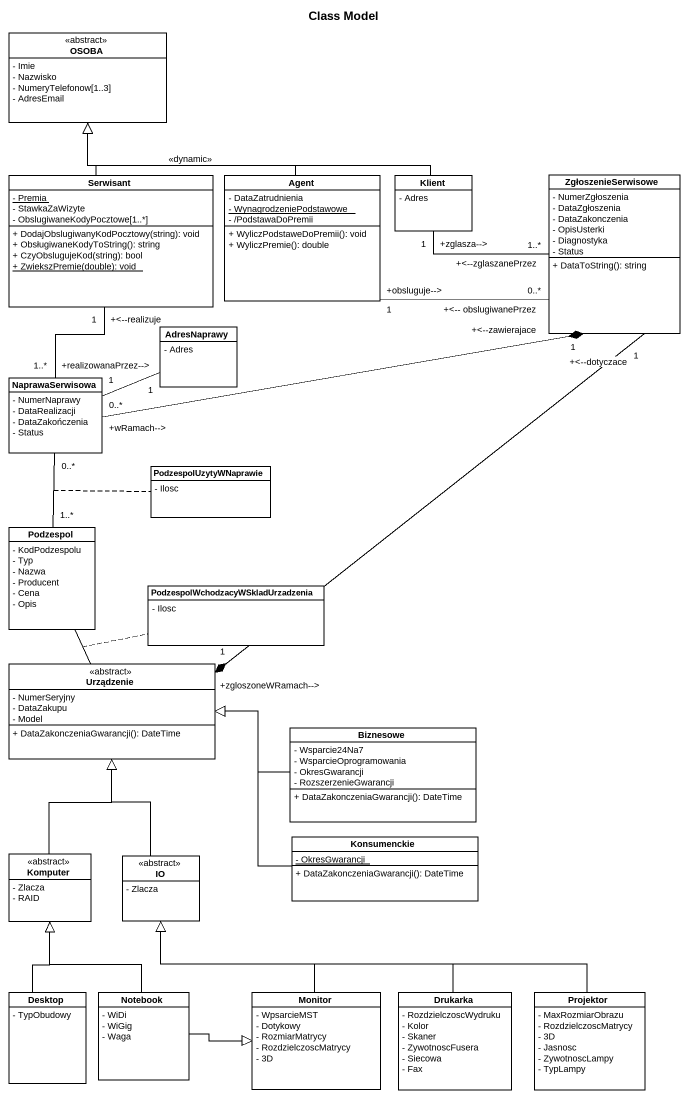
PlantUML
@startuml
title Class Model
hide circle
hide empty members
skinparam classAttributeIconSize 0
class OSOBA <<abstract>> #FFFFFF {
  - Imie
  - Nazwisko
  - NumeryTelefonow[1..3]
  - AdresEmail
}
class Serwisant #FFFFFF {
  {static} - Premia
  - StawkaZaWizyte
  - ObslugiwaneKodyPocztowe[1..*]
  + DodajObslugiwanyKodPocztowy(string): void
  + ObsługiwaneKodyToString(): string
  + CzyObslugujeKod(string): bool
  {static} + ZwiekszPremie(double): void
}
class "Agent" as Agent_ #FFFFFF {
  - DataZatrudnienia
  {static} - WynagrodzeniePodstawowe
  - /PodstawaDoPremii
  + WyliczPodstaweDoPremii(): void
  + WyliczPremie(): double
}
class Klient #FFFFFF {
  - Adres
}
class ZgłoszenieSerwisowe #FFFFFF {
  - NumerZgłoszenia
  - DataZgłoszenia
  - DataZakonczenia
  - OpisUsterki
  - Diagnostyka
  - Status
  + DataToString(): string
}
class AdresNaprawy #FFFFFF {
  - Adres
}
class NaprawaSerwisowa #FFFFFF {
  - NumerNaprawy
  - DataRealizacji
  - DataZakończenia
  - Status
}
class PodzespolUzytyWNaprawie #FFFFFF {
  - Ilosc
}
class Podzespol #FFFFFF {
  - KodPodzespolu
  - Typ
  - Nazwa
  - Producent
  - Cena
  - Opis
}
class "PodzespolWchodzacyWSkladUrzadzenia" as PodzespolWchodzacyWSkladUrza #FFFFFF {
  - Ilosc
}
class Urządzenie <<abstract>> #FFFFFF {
  - NumerSeryjny
  - DataZakupu
  - Model
  + DataZakonczeniaGwarancji(): DateTime
}
class Biznesowe #FFFFFF {
  - Wsparcie24Na7
  - WsparcieOprogramowania
  - OkresGwarancji
  - RozszerzenieGwarancji
  + DataZakonczeniaGwarancji(): DateTime
}
class Komputer <<abstract>> #FFFFFF {
  - Zlacza
  - RAID
}
class Konsumenckie #FFFFFF {
  {static} - OkresGwarancji
  + DataZakonczeniaGwarancji(): DateTime
}
class IO <<abstract>> #FFFFFF {
  - Zlacza
}
class Desktop #FFFFFF {
  - TypObudowy
}
class Notebook #FFFFFF {
  - WiDi
  - WiGig
  - Waga
}
class Monitor #FFFFFF {
  - WpsarcieMST
  - Dotykowy
  - RozmiarMatrycy
  - RozdzielczoscMatrycy
  - 3D
}
class Drukarka #FFFFFF {
  - RozdzielczoscWydruku
  - Kolor
  - Skaner
  - ZywotnoscFusera
  - Siecowa
  - Fax
}
class Projektor #FFFFFF {
  - MaxRozmiarObrazu
  - RozdzielczoscMatrycy
  - 3D
  - Jasnosc
  - ZywotnoscLampy
  - TypLampy
}
Serwisant -up-|> OSOBA
Serwisant "+<--realizuje\n1" -- "+realizowanaPrzez-->\n1..*" NaprawaSerwisowa
Agent_ -up-|> OSOBA : <<dynamic>>
Agent_ "+obsluguje-->\n1" -right- "+<-- obslugiwanePrzez\n0..*" ZgłoszenieSerwisowe
Klient -left-|> OSOBA
Klient "+zglasza-->\n1" -right- "+<--zglaszanePrzez\n1..*" ZgłoszenieSerwisowe
AdresNaprawy "1" -left- "1" NaprawaSerwisowa
NaprawaSerwisowa "+wRamach-->\n0..*" -right-* "+<--zawierajace\n1" ZgłoszenieSerwisowe
Podzespol "1..*" -up- "0..*" NaprawaSerwisowa
(Podzespol, NaprawaSerwisowa) .. PodzespolUzytyWNaprawie
Podzespol -- Urządzenie
(Podzespol, Urządzenie) .. PodzespolWchodzacyWSkladUrza
Urządzenie "+zgloszoneWRamach-->\n1" *-up- "+<--dotyczace\n1" ZgłoszenieSerwisowe
Biznesowe -left-|> Urządzenie
Komputer -up-|> Urządzenie
Konsumenckie -left-|> Urządzenie
IO -up-|> Urządzenie
Desktop -up-|> Komputer
Notebook -up-|> Komputer
Notebook -right-|> Monitor
Monitor -up-|> IO
Drukarka -left-|> IO
Projektor -left-|> IO
@enduml
